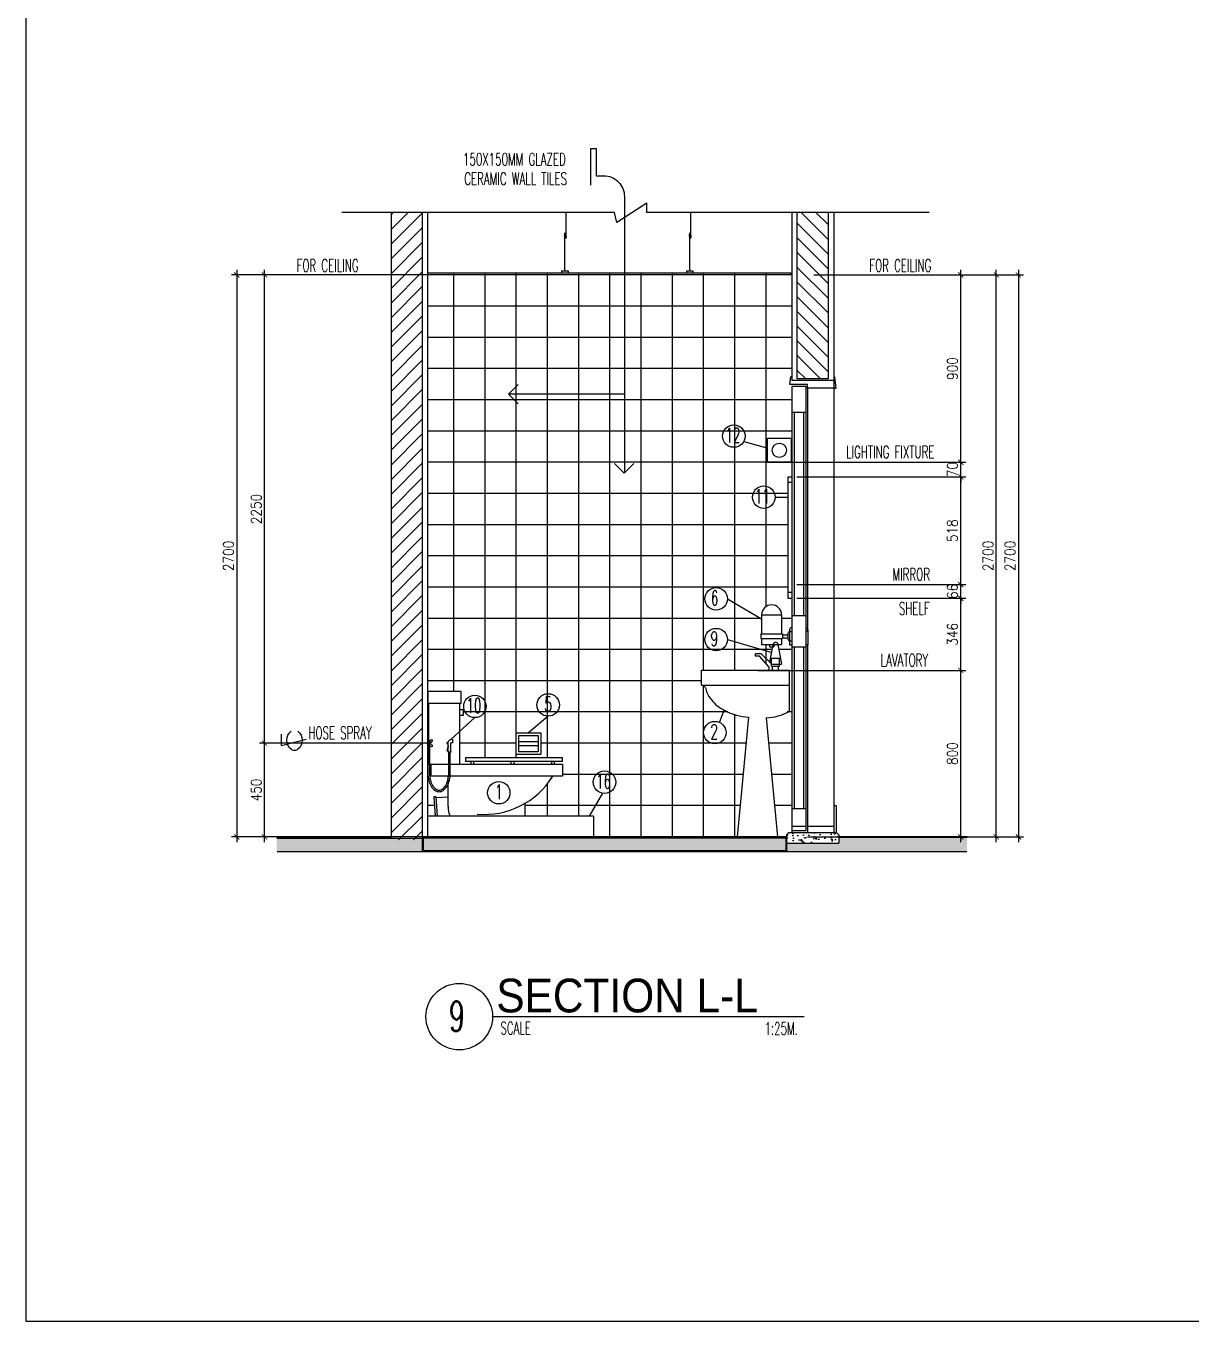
# Model space of a CAD drawing. Extents: x -233600 to -204723, y 196485 to 216410.
# Drawn here: x -233600 to -228003, y 196485 to 202709 of the extents above; entities that cross this region are included whole.
import ezdxf

# ---------------------------------------------------------------- set-up
doc = ezdxf.new("R2010")
doc.units = 0
doc.header["$LTSCALE"] = 500
doc.header["$MEASUREMENT"] = 0
doc.linetypes.add('DASHED', pattern=[0.75, 0.5, -0.25])
doc.linetypes.add('HIDDEN2', pattern=[0.1875, 0.125, -0.0625])
doc.layers.get('0').update_dxf_attribs({"linetype": 'CONTINUOUS'})
doc.layers.get('DEFPOINTS').update_dxf_attribs({"linetype": 'CONTINUOUS'})
for name, color, linetype in [('A-SFIX', 2, 'CONTINUOUS'), ('ARCDIMR', 4, 'CONTINUOUS'), ('Dimout', 4, 'CONTINUOUS'), ('DW', 7, 'CONTINUOUS'), ('ELE', 3, 'CONTINUOUS'), ('ELV', 7, 'CONTINUOUS'), ('FIX', 2, 'CONTINUOUS'), ('HatchA', 11, 'CONTINUOUS'), ('Plaster', 7, 'CONTINUOUS'), ('SANI', 2, 'CONTINUOUS'), ('Tile', 5, 'CONTINUOUS'), ('TITLE', 1, 'CONTINUOUS'), ('TXT', 2, 'CONTINUOUS'), ('TXT1', 2, 'CONTINUOUS'), ('WALL', 6, 'CONTINUOUS'), ('WallPartition', 2, 'CONTINUOUS'), ('Windows', 9, 'CONTINUOUS')]:
    doc.layers.add(name, color=color, linetype=linetype)
doc.styles.add('DIM', font='simplex.shx', dxfattribs={"width": 0.85})
doc.styles.add('ROMANS', font='romans.shx', dxfattribs={"width": 0.6})
doc.styles.add('TTXT', font='swisse.ttf', dxfattribs={"width": 0.9})
doc.dimstyles.new('DIM1-25', dxfattribs={"dimscale": 25, "dimtxt": 2, "dimasz": 1, "dimexe": 1, "dimexo": 1, "dimgap": 0.6, "dimtad": 1, "dimdec": 0, "dimdsep": 46, "dimtxsty": 'DIM', "dimblk1": 'ARCHTICK', "dimblk2": 'ARCHTICK', "dimsah": 1, "dimcen": 0.09, "dimdle": 1, "dimclrd": 256, "dimclrt": 2, "dimadec": 0, "dimazin": 0, "dimtfac": 1, "dimtdec": 0, "dimtix": 1, "dimtmove": 1, "dimatfit": 3, "dimldrblk": 'ARCHTICK', "dimfxl": 0, "dimtvp": 2, "dimtolj": 1, "dimtzin": 0, "dimarcsym": 0})

# ---------------------------------------------------------------- blocks, each defined once
blk = doc.blocks.new('A0-BOX')
at = {"layer": 'TITLE'}
for p, q in [((0, 79.7), (0, 0)), ((0, 0), (113.3, 0))]:
    blk.add_line(p, q, dxfattribs=at)
blk = doc.blocks.new('_ARCHTICK')
at = {"color": 0, "linetype": 'ByBlock', "const_width": 0.15}
blk.add_lwpolyline([(-0.5, -0.5), (0.5, 0.5)], dxfattribs=at)
blk = doc.blocks.new('*D132')
at = {"layer": 'DEFPOINTS', "color": 0}
for p in [(-229840.2, 201512), (-229109.2, 201512), (-229819, 200612)]:
    blk.add_point(p, dxfattribs=at)
at = {"layer": 'Dimout', "color": 0, "lineweight": -2}
for p, q in [((-229815.2, 201512), (-229084.2, 201512)), ((-229794, 200612), (-229084.2, 200612))]:
    blk.add_line(p, q, dxfattribs=at)
at = {"layer": 'Dimout', "lineweight": -2}
blk.add_line((-229109.2, 200587), (-229109.2, 201537), dxfattribs=at)
at = {"layer": 'Dimout', "lineweight": -2, "xscale": 25, "yscale": 25, "zscale": 25}
for p, rotation in [((-229109.2, 201512), 90), ((-229109.2, 200612), 270)]:
    blk.add_blockref('_ARCHTICK', p, dxfattribs=dict(at, rotation=rotation))
at = {"layer": 'Dimout', "color": 2, "insert": (-229149.2, 201062), "char_height": 50, "attachment_point": 5, "rotation": 90, "style": 'DIM'}
blk.add_mtext('\\A1;900', dxfattribs=at)
blk = doc.blocks.new('walling')
at = {"layer": 'ELV'}
blk.add_line((0.1363, -1.1797), (-0.4198, -1.1797), dxfattribs=at)
blk.add_lwpolyline([(-0.025, -0.176), (-0.025, 0), (0, 0), (0, -0.1306), (0.0363, -0.1306, -0.414214), (0.1363, -0.2306), (0.1363, -1.5582)], format="xyb", dxfattribs=at)
at = {"layer": 'WALL'}
for p, q in [((-0.4198, -1.1797), (-0.3736, -1.1334)), ((-0.4198, -1.1797), (-0.3736, -1.2259)), ((0.1345, -1.56), (0.0882, -1.5137)), ((0.1345, -1.56), (0.1808, -1.5137))]:
    blk.add_line(p, q, dxfattribs=at)
at = {"layer": 'TXT', "style": 'ROMANS', "width": 0.6}
for s, p in [('150X150MM GLAZED', (-0.639, -0.0816)), ('CERAMIC WALL TILES', (-0.6331, -0.1746))]:
    blk.add_text(s, height=0.06, dxfattribs=at).set_placement(p)
blk = doc.blocks.new('*D128')
at = {"layer": 'DEFPOINTS', "color": 0}
for p in [(-229840.2, 201512), (-228938.4, 201512), (-229870, 198812)]:
    blk.add_point(p, dxfattribs=at)
at = {"layer": 'Dimout', "color": 0, "lineweight": -2}
for p, q in [((-229815.2, 201512), (-228913.4, 201512)), ((-229845, 198812), (-228913.4, 198812))]:
    blk.add_line(p, q, dxfattribs=at)
at = {"layer": 'Dimout', "lineweight": -2}
blk.add_line((-228938.4, 198787), (-228938.4, 201537), dxfattribs=at)
at = {"layer": 'Dimout', "lineweight": -2, "xscale": 25, "yscale": 25, "zscale": 25}
for p, rotation in [((-228938.4, 201512), 90), ((-228938.4, 198812), 270)]:
    blk.add_blockref('_ARCHTICK', p, dxfattribs=dict(at, rotation=rotation))
at = {"layer": 'Dimout', "color": 2, "insert": (-228978.4, 200162), "char_height": 50, "attachment_point": 5, "rotation": 90, "style": 'DIM'}
blk.add_mtext('\\A1;2700', dxfattribs=at)
blk = doc.blocks.new('*D136')
at = {"layer": 'DEFPOINTS', "color": 0}
for p in [(-231875.2, 201512), (-232587.3, 198812), (-231848.2, 198812)]:
    blk.add_point(p, dxfattribs=at)
at = {"layer": 'Dimout', "color": 0, "lineweight": -2}
for p, q in [((-231900.2, 201512), (-232612.3, 201512)), ((-231873.2, 198812), (-232612.3, 198812))]:
    blk.add_line(p, q, dxfattribs=at)
at = {"layer": 'Dimout', "lineweight": -2}
blk.add_line((-232587.3, 201537), (-232587.3, 198787), dxfattribs=at)
at = {"layer": 'Dimout', "lineweight": -2, "xscale": 25, "yscale": 25, "zscale": 25}
for p, rotation in [((-232587.3, 201512), 90), ((-232587.3, 198812), 270)]:
    blk.add_blockref('_ARCHTICK', p, dxfattribs=dict(at, rotation=rotation))
at = {"layer": 'Dimout', "color": 2, "insert": (-232627.3, 200162), "char_height": 50, "attachment_point": 5, "rotation": 90, "style": 'DIM'}
blk.add_mtext('\\A1;2700', dxfattribs=at)
blk = doc.blocks.new('*D130')
at = {"layer": 'DEFPOINTS', "color": 0}
for p in [(-228938.4, 201512), (-228938.4, 198812), (-228832.5, 198812)]:
    blk.add_point(p, dxfattribs=at)
at = {"layer": 'Dimout', "color": 0, "lineweight": -2}
for p, q in [((-228913.4, 201512), (-228807.5, 201512)), ((-228913.4, 198812), (-228807.5, 198812))]:
    blk.add_line(p, q, dxfattribs=at)
at = {"layer": 'Dimout', "lineweight": -2}
blk.add_line((-228832.5, 201537), (-228832.5, 198787), dxfattribs=at)
at = {"layer": 'Dimout', "lineweight": -2, "xscale": 25, "yscale": 25, "zscale": 25}
for p, rotation in [((-228832.5, 201512), 90), ((-228832.5, 198812), 270)]:
    blk.add_blockref('_ARCHTICK', p, dxfattribs=dict(at, rotation=rotation))
at = {"layer": 'Dimout', "color": 2, "insert": (-228872.5, 200162), "char_height": 50, "attachment_point": 5, "rotation": 90, "style": 'DIM'}
blk.add_mtext('\\A1;2700', dxfattribs=at)
blk = doc.blocks.new('*D137')
at = {"layer": 'DEFPOINTS', "color": 0}
for p in [(-232453.6, 201512), (-231646.2, 201512), (-231638.1, 199262.4)]:
    blk.add_point(p, dxfattribs=at)
at = {"layer": 'Dimout', "color": 0, "lineweight": -2}
for p, q in [((-231671.2, 201512), (-232478.6, 201512)), ((-231663.1, 199262.4), (-232478.6, 199262.4))]:
    blk.add_line(p, q, dxfattribs=at)
at = {"layer": 'Dimout', "lineweight": -2}
blk.add_line((-232453.6, 199237.4), (-232453.6, 201537), dxfattribs=at)
at = {"layer": 'Dimout', "lineweight": -2, "xscale": 25, "yscale": 25, "zscale": 25}
for p, rotation in [((-232453.6, 201512), 90), ((-232453.6, 199262.4), 270)]:
    blk.add_blockref('_ARCHTICK', p, dxfattribs=dict(at, rotation=rotation))
at = {"layer": 'Dimout', "color": 2, "insert": (-232493.6, 200387.2), "char_height": 50, "attachment_point": 5, "rotation": 90, "style": 'DIM'}
blk.add_mtext('\\A1;2250', dxfattribs=at)
blk = doc.blocks.new('*D133')
at = {"layer": 'DEFPOINTS', "color": 0}
for p in [(-229921.2, 200024.3), (-229109.2, 200024.3), (-229921.2, 199958.4)]:
    blk.add_point(p, dxfattribs=at)
at = {"layer": 'Dimout', "color": 0, "lineweight": -2}
for p, q in [((-229896.2, 200024.3), (-229084.2, 200024.3)), ((-229896.2, 199958.4), (-229084.2, 199958.4))]:
    blk.add_line(p, q, dxfattribs=at)
at = {"layer": 'Dimout', "lineweight": -2}
for p, q in [((-229109.2, 200024.3), (-229109.2, 200049.3)), ((-229109.2, 199958.4), (-229109.2, 200024.3)), ((-229109.2, 199958.4), (-229109.2, 199933.4))]:
    blk.add_line(p, q, dxfattribs=at)
at = {"layer": 'Dimout', "lineweight": -2, "xscale": 25, "yscale": 25, "zscale": 25}
for p, rotation in [((-229109.2, 200024.3), 270), ((-229109.2, 199958.4), 90)]:
    blk.add_blockref('_ARCHTICK', p, dxfattribs=dict(at, rotation=rotation))
at = {"layer": 'Dimout', "color": 2, "insert": (-229149.2, 199991.3), "char_height": 50, "attachment_point": 5, "rotation": 90, "style": 'DIM'}
blk.add_mtext('\\A1;66', dxfattribs=at)
blk = doc.blocks.new('*D134')
at = {"layer": 'DEFPOINTS', "color": 0}
for p in [(-229921.2, 199958.4), (-229109.2, 199958.4), (-230107.3, 199612)]:
    blk.add_point(p, dxfattribs=at)
at = {"layer": 'Dimout', "color": 0, "lineweight": -2}
for p, q in [((-229896.2, 199958.4), (-229084.2, 199958.4)), ((-230082.3, 199612), (-229084.2, 199612))]:
    blk.add_line(p, q, dxfattribs=at)
at = {"layer": 'Dimout', "lineweight": -2}
blk.add_line((-229109.2, 199587), (-229109.2, 199983.4), dxfattribs=at)
at = {"layer": 'Dimout', "lineweight": -2, "xscale": 25, "yscale": 25, "zscale": 25}
for p, rotation in [((-229109.2, 199958.4), 90), ((-229109.2, 199612), 270)]:
    blk.add_blockref('_ARCHTICK', p, dxfattribs=dict(at, rotation=rotation))
at = {"layer": 'Dimout', "color": 2, "insert": (-229149.2, 199785.2), "char_height": 50, "attachment_point": 5, "rotation": 90, "style": 'DIM'}
blk.add_mtext('\\A1;346', dxfattribs=at)
blk = doc.blocks.new('*D135')
at = {"layer": 'DEFPOINTS', "color": 0}
for p in [(-229921.2, 200542), (-229109.2, 200542), (-229921.2, 200024.3)]:
    blk.add_point(p, dxfattribs=at)
at = {"layer": 'Dimout', "color": 0, "lineweight": -2}
for p, q in [((-229896.2, 200542), (-229084.2, 200542)), ((-229896.2, 200024.3), (-229084.2, 200024.3))]:
    blk.add_line(p, q, dxfattribs=at)
at = {"layer": 'Dimout', "lineweight": -2}
blk.add_line((-229109.2, 199999.3), (-229109.2, 200567), dxfattribs=at)
at = {"layer": 'Dimout', "lineweight": -2, "xscale": 25, "yscale": 25, "zscale": 25}
for p, rotation in [((-229109.2, 200542), 90), ((-229109.2, 200024.3), 270)]:
    blk.add_blockref('_ARCHTICK', p, dxfattribs=dict(at, rotation=rotation))
at = {"layer": 'Dimout', "color": 2, "insert": (-229149.2, 200283.1), "char_height": 50, "attachment_point": 5, "rotation": 90, "style": 'DIM'}
blk.add_mtext('\\A1;518', dxfattribs=at)
blk = doc.blocks.new('*D131')
at = {"layer": 'DEFPOINTS', "color": 0}
for p in [(-229954.3, 200612), (-229109.2, 200612), (-229921.2, 200542)]:
    blk.add_point(p, dxfattribs=at)
at = {"layer": 'Dimout', "lineweight": -2}
for p, q in [((-229109.2, 200612), (-229109.2, 200637)), ((-229109.2, 200542), (-229109.2, 200612)), ((-229109.2, 200542), (-229109.2, 200517))]:
    blk.add_line(p, q, dxfattribs=at)
at = {"layer": 'Dimout', "color": 0, "lineweight": -2}
for p, q in [((-229929.3, 200612), (-229084.2, 200612)), ((-229896.2, 200542), (-229084.2, 200542))]:
    blk.add_line(p, q, dxfattribs=at)
at = {"layer": 'Dimout', "lineweight": -2, "xscale": 25, "yscale": 25, "zscale": 25}
for p, rotation in [((-229109.2, 200612), 270), ((-229109.2, 200542), 90)]:
    blk.add_blockref('_ARCHTICK', p, dxfattribs=dict(at, rotation=rotation))
at = {"layer": 'Dimout', "color": 2, "insert": (-229149.2, 200577), "char_height": 50, "attachment_point": 5, "rotation": 90, "style": 'DIM'}
blk.add_mtext('\\A1;70', dxfattribs=at)
blk = doc.blocks.new('*D129')
at = {"layer": 'DEFPOINTS', "color": 0}
for p in [(-230107.3, 199612), (-229109.2, 199612), (-229870, 198812)]:
    blk.add_point(p, dxfattribs=at)
at = {"layer": 'Dimout', "color": 0, "lineweight": -2}
for p, q in [((-230082.3, 199612), (-229084.2, 199612)), ((-229845, 198812), (-229084.2, 198812))]:
    blk.add_line(p, q, dxfattribs=at)
at = {"layer": 'Dimout', "lineweight": -2}
blk.add_line((-229109.2, 198787), (-229109.2, 199637), dxfattribs=at)
at = {"layer": 'Dimout', "lineweight": -2, "xscale": 25, "yscale": 25, "zscale": 25}
for p, rotation in [((-229109.2, 199612), 90), ((-229109.2, 198812), 270)]:
    blk.add_blockref('_ARCHTICK', p, dxfattribs=dict(at, rotation=rotation))
at = {"layer": 'Dimout', "color": 2, "insert": (-229149.2, 199212), "char_height": 50, "attachment_point": 5, "rotation": 90, "style": 'DIM'}
blk.add_mtext('\\A1;800', dxfattribs=at)
blk = doc.blocks.new('*D138')
at = {"layer": 'DEFPOINTS', "color": 0}
for p in [(-232453.6, 199262.4), (-231638.1, 199262.4), (-231646.2, 198812)]:
    blk.add_point(p, dxfattribs=at)
at = {"layer": 'Dimout', "lineweight": -2}
blk.add_line((-232453.6, 198787), (-232453.6, 199287.4), dxfattribs=at)
at = {"layer": 'Dimout', "color": 0, "lineweight": -2}
for p, q in [((-231663.1, 199262.4), (-232478.6, 199262.4)), ((-231671.2, 198812), (-232478.6, 198812))]:
    blk.add_line(p, q, dxfattribs=at)
at = {"layer": 'Dimout', "lineweight": -2, "xscale": 25, "yscale": 25, "zscale": 25}
for p, rotation in [((-232453.6, 199262.4), 90), ((-232453.6, 198812), 270)]:
    blk.add_blockref('_ARCHTICK', p, dxfattribs=dict(at, rotation=rotation))
at = {"layer": 'Dimout', "color": 2, "insert": (-232493.6, 199037.2), "char_height": 50, "attachment_point": 5, "rotation": 90, "style": 'DIM'}
blk.add_mtext('\\A1;450', dxfattribs=at)
blk = doc.blocks.new('A$C03B742BD')
at = {"layer": 'SANI'}
for p, q in [((0.003, 0.25), (0.01, 0.25)), ((0.1155, 0.2404), (0.1067, 0.2492)), ((0, 0.238), (0, 0.247)), ((0.003, 0.235), (0.007, 0.235)), ((0.01, 0.192), (0.01, 0.232)), ((0.012, 0.19), (0.0205, 0.19)), ((0.0225, 0.192), (0.0225, 0.2375)), ((0.0225, 0.221), (0.0291, 0.197)), ((0.0225, 0.2172), (0.0282, 0.1967)), ((0.1091, 0.234), (0.1003, 0.2428)), ((0.1091, 0.2324), (0.1003, 0.2237)), ((0.1155, 0.2261), (0.1067, 0.2173))]:
    blk.add_line(p, q, dxfattribs=at)
for points in [[(0.12, 0.2271), (0.12, 0.09, -0.060702), (0.1156, 0.0539, -0.074102), (0.1043, 0.0264, -0.106911), (0.0852, 0.0059, -0.152771), (0.0663, 0, -0.152771), (0.0473, 0.0059, -0.106911), (0.0282, 0.0264, -0.074102), (0.0169, 0.0539, -0.060702), (0.0125, 0.09), (0.0125, 0.19)], [(0.1125, 0.2231), (0.1125, 0.09, -0.060702), (0.1083, 0.0557, -0.074102), (0.0978, 0.0302, -0.106911), (0.0809, 0.0121, -0.152771), (0.0663, 0.0075, -0.152771), (0.0516, 0.0121, -0.106911), (0.0347, 0.0302, -0.074102), (0.0242, 0.0557, -0.060702), (0.02, 0.09), (0.02, 0.19)], [(0.0225, 0.2283, 0.064258), (0.0248, 0.2292, 0.106392), (0.0269, 0.2311, 0.159292), (0.0277, 0.2335, 0.159292), (0.0269, 0.236, 0.106392), (0.0248, 0.2379, 0.066222), (0.0224, 0.2388, 0.057624)], [(0.0225, 0.2303, 0.046557), (0.0238, 0.2309, 0.106392), (0.0253, 0.2323, 0.159292), (0.0257, 0.2335, 0.159292), (0.0253, 0.2348, 0.106392), (0.0238, 0.2362, 0.046557), (0.0225, 0.2367, 0.057624)]]:
    blk.add_lwpolyline(points, format="xyb", dxfattribs=at)
blk.add_circle((0.1163, 0.2332), 0.0072, dxfattribs=at)
for centre, radius, start, end in [((0.003, 0.247), 0.003, 90, 180), ((0.01, 0.2375), 0.0125, 0, 90), ((0.1035, 0.246), 0.0045, 45, 225), ((0.003, 0.238), 0.003, 180, 270), ((0.007, 0.232), 0.003, 0, 90), ((0.012, 0.192), 0.002, 180, 270), ((0.0205, 0.192), 0.002, 270, 0), ((0.0286, 0.1968), 0.0005, 194.53893, 16.23807), ((0.1035, 0.2205), 0.0045, 135, 315)]:
    blk.add_arc(centre, radius, start, end, dxfattribs=at)
blk = doc.blocks.new('SCNTR', base_point=(3632.66, 549.66))
for q in [(3633.89, 554.57), (3636.1, 543.44)]:
    blk.add_line((3631.12, 543.44), q)
for centre, radius, start, end in [((3630.8, 549.38), 1.99, 133.30843, 182.47887), ((3633.47, 547.5), 5.23, 39.48835, 140.51165), ((3630.8, 549.21), 1.99, 177.52113, 226.69157), ((3633.47, 551.09), 5.23, 219.48835, 320.51165)]:
    blk.add_arc(centre, radius, start, end)
blk = doc.blocks.new('A$C24F356C9')
at = {"layer": 'SANI'}
for p, q in [((0, 0.1021), (0.12, 0.1021)), ((0, 0.1021), (0, 0)), ((0.0128, 0.0893), (0.1072, 0.0893)), ((0.0128, 0.0893), (0.0128, 0.0128)), ((0.1072, 0.0893), (0.1072, 0.0128)), ((0.12, 0.1021), (0.12, 0)), ((0, 0), (0.12, 0)), ((0.0128, 0.0606), (0.1072, 0.0606)), ((0.0128, 0.0414), (0.1072, 0.0414)), ((0.0128, 0.0128), (0.1072, 0.0128))]:
    blk.add_line(p, q, dxfattribs=at)
blk = doc.blocks.new('GAN')
for p, q in [((-0.0212, 0.1644), (-0.0212, 0.29)), ((-0.0155, 0.01), (-0.0155, 0.1918)), ((0, 0.01), (-0.031, 0.01)), ((-0.031, 0.01), (-0.031, 0)), ((0, 0.01), (0, 0))]:
    blk.add_line(p, q)
blk.add_lwpolyline([(-0.0118, 0.184), (-0.024, 0.1754), (-0.0113, 0.1703)])

msp = doc.modelspace()

# ---------------------------------------------------------------- hatches: boundary and pattern name
at = {"layer": 'HatchA'}
h = msp.add_hatch(dxfattribs=at)
h.set_pattern_fill('ANSI31', color=256, scale=400, style=0)
h.set_pattern_definition([(45, (-37937.666, -12503.35), (-35.355339, 35.355339), [])])
h.paths.add_polyline_path([(-231696.2, 201812), (-231846.2, 201812), (-231846.2, 198797), (-231696.2, 198797)])
h = msp.add_hatch(dxfattribs=at)
h.set_pattern_fill('ANSI31', color=256, scale=400, style=0)
h.set_pattern_definition([(135, (-488887.71, 1982.736), (35.355339, 35.355339), [])])
h.paths.add_polyline_path([(-229896.2, 201812), (-229746.2, 201812), (-229746.2, 201012), (-229896.2, 201012)])
at = {"layer": 'Windows'}
h = msp.add_hatch(dxfattribs=at)
h.set_pattern_fill('AR-CONC', color=256, scale=10, style=0)
h.set_pattern_definition([(130, (-480748.373, 17808.643), (-71.726018, -6.275213), [7.5, -82.5]), (185, (-480748.37, 17808.64), (13.875133, 75.219213), [6, -66]), (79.5486, (-480754.35, 17808.12), (-57.850938, 68.943954), [6.374019, -70.114211]), (133.8158, (-480748.37, 17828.64), (-106.724105, -16.551901), [11.25, -123.75]), (83.3644, (-480757.27, 17827.26), (-93.46627, 97.411787), [9.56103, -105.1713]), (188.8158, (-480748.37, 17828.64), (-93.466195, 97.41186), [9, -99]), (159, (-480758.373, 17823.643), (-59.690705, -40.261889), [7.5, -82.5]), (214, (-480758.37, 17823.64), (-24.331533, 72.515005), [6, -66]), (108.5486, (-480763.35, 17820.29), (-84.022263, 32.25305), [6.374019, -70.114211]), (142.5, (-480748.373, 17808.643), (-1.2159855, 33.2893854), [0, -65.2, 0, -67, 0, -66.25]), (172.5, (-480748.373, 17808.643), (-26.3069537, 39.441171), [0, -38.2, 0, -63.7, 0, -25.25]), (212.5, (-480726.073, 17808.643), (-53.3822436, -2.2554872), [0, -25, 0, -78, 0, -103.5]), (222.5, (-480716.073, 17808.643), (-58.318617, 10.010498), [0, -32.5, 0, -51.8, 0, -73.5])])
h.paths.add_polyline_path([(-229936.1, 198832), (-229946.1, 198822), (-229946.1, 198782), (-229694.1, 198782), (-229694.1, 198822), (-229704.1, 198832)])
h = msp.add_hatch(dxfattribs=at)
h.set_pattern_fill('AR-SAND', color=256, scale=25, style=0)
h.set_pattern_definition([(37.5, (0, 0), (-1.574834, 48.170594), [0, -38, 0, -42.5, 0, -40.625]), (7.5, (0, 0), (44.244418, 70.553652), [0, -20.5, 0, -34.25, 0, -13.125]), (327.5, (-30.75, 0), (77.8535465, 0.1414763), [0, -12.5, 0, -45, 0, -58.75]), (317.5, (-30.75, 0), (75.153165, 21.941889), [0, -6.25, 0, -29.5, 0, -33.75])])
h.paths.add_polyline_path([(-231696.2, 198806), (-232395.1, 198806), (-232395.1, 198742), (-231696.2, 198742)])
h.paths.add_polyline_path([(-229950.1, 198806), (-231692.2, 198806), (-231692.2, 198746), (-229950.1, 198746)])
h.paths.add_polyline_path([(-229079.9, 198809), (-229694.1, 198809), (-229694.1, 198782), (-229946.1, 198782), (-229946.1, 198742), (-229079.9, 198742)])

# ---------------------------------------------------------------- linework, layer by layer
msp.add_line((-231671.2, 201522), (-229925, 201522))
at = {"layer": 'A-SFIX'}
for q in [(-231671.2, 198912), (-230873.2, 198812)]:
    msp.add_line((-230873.2, 198912), q, dxfattribs=at)
at = {"layer": 'DW'}
for p, q in [((-230151.6, 200711.5), (-230040.1, 200681.5)), ((-230001.4, 200444), (-229939.4, 200444)), ((-230230.5, 199955.9), (-230065.7, 199858.9)), ((-230230.5, 199759.8), (-230017.4, 199698.2)), ((-231091.2, 199391.7), (-231186.1, 199312)), ((-230268.9, 199362.2), (-230245.1, 199420.4)), ((-230829.6, 199021.7), (-230893.7, 198912))]:
    msp.add_line(p, q, dxfattribs=at)
at = {"layer": 'ELE'}
msp.add_lwpolyline([(-229261.4, 201812), (-230617.6, 201812), (-230617.6, 201857.2), (-230761.1, 201763.7), (-230772.9, 201812), (-231039.7, 201812), (-232081.8, 201812)], dxfattribs=at)
at = {"layer": 'FIX'}
for p, q in [((-231664.2, 199162), (-231664.2, 199453.6)), ((-231515.1, 199162), (-231515.1, 199453.6)), ((-231515.1, 199424.5), (-231498.8, 199424.5)), ((-231498.8, 199395.3), (-231515.1, 199395.3)), ((-231498.8, 199424.5), (-231498.8, 199395.3)), ((-231664.2, 199162), (-231022, 199162)), ((-231653.3, 199103.6), (-231653.3, 199162)), ((-231487.7, 199191.1), (-231487.7, 199173.8)), ((-231022, 199191.1), (-231487.7, 199191.1)), ((-231022, 199173.8), (-231487.7, 199173.8)), ((-231461, 199162), (-231461, 199173.8)), ((-231447.5, 199162), (-231447.5, 199173.8)), ((-231268.7, 199162), (-231268.7, 199173.8)), ((-231255.2, 199162), (-231255.2, 199173.8)), ((-231073.8, 199162), (-231073.8, 199173.8)), ((-231060.3, 199162), (-231060.3, 199173.8)), ((-231022, 199173.8), (-231022, 199191.1)), ((-231022, 199162), (-231022, 199103.6)), ((-231022, 199103.6), (-231653.3, 199103.6)), ((-231570.8, 198957.8), (-231570.8, 199103.6)), ((-231630.4, 199004.3), (-231640.4, 199003.6)), ((-231640.4, 199003.6), (-231634, 198912)), ((-231630.4, 199004.3), (-231624, 198912)), ((-231570.8, 199003.4), (-231630, 198999.3)), ((-231203.5, 198972.3), (-231203.5, 198912))]:
    msp.add_line(p, q, dxfattribs=at)
at = {"layer": 'FIX', "color": 2}
msp.add_line((-231443.1, 199385.1), (-231558.9, 199279.2), dxfattribs=at)
at = {"layer": 'FIX'}
msp.add_lwpolyline([(-231667.9, 199453.6), (-231667.9, 199512), (-231511.4, 199512), (-231511.4, 199453.6)], close=True, dxfattribs=at)
at = {"layer": 'FIX', "color": 2}
for centre in [(-230199.4, 200737.7), (-230055.3, 200444), (-230284.4, 199955.9), (-230284.5, 199759.8), (-231443.1, 199439), (-231091.2, 199445.7), (-230290.8, 199312.9), (-230820.3, 199074.9), (-231328.7, 199024.2)]:
    msp.add_circle(centre, 54, dxfattribs=at)
at = {"layer": 'FIX'}
for centre, radius, start, end in [((-231396.9, 199303.6), 383.7, 264.6554, 328.58856), ((-231476, 198950.5), 95.1, 175.6013, 203.91391)]:
    msp.add_arc(centre, radius, start, end, dxfattribs=at)
at = {"layer": 'Plaster'}
for p, q in [((-231671.2, 201812), (-231671.2, 198812)), ((-229921.2, 201812), (-229921.2, 201004.6)), ((-229719.2, 201812), (-229719.2, 201004.6)), ((-229925, 201522), (-229925, 201512)), ((-229719.2, 198862), (-229844.8, 198862)), ((-232395.1, 198809), (-231846.2, 198809)), ((-229946.1, 198812), (-231696.2, 198812)), ((-229946.1, 198806), (-231696.2, 198806)), ((-229077.7, 198812), (-229694.1, 198812))]:
    msp.add_line(p, q, dxfattribs=at)
at = {"layer": 'SANI'}
for p, q in [((-230038, 200727.1), (-229923, 200727.1)), ((-230038, 200612), (-230038, 200727.1)), ((-229923, 200612), (-229923, 200727.1)), ((-230038, 200612), (-229923, 200612)), ((-229939.4, 200542), (-229921.2, 200542)), ((-229939.4, 200542), (-229939.4, 199958.4)), ((-229939.4, 200515.7), (-229921.2, 200515.7)), ((-229939.4, 199987.1), (-229921.2, 199987.1)), ((-229939.4, 199958.4), (-229921.2, 199958.4)), ((-230065.7, 199879.1), (-230065.7, 199788.1)), ((-230065.7, 199879.1), (-229969.8, 199879.1)), ((-229969.8, 199879.1), (-229969.8, 199788.1)), ((-230069.5, 199788.1), (-230069.5, 199765.1)), ((-230069.5, 199788.1), (-229966, 199788.1)), ((-230069.5, 199765.1), (-229966, 199765.1)), ((-230065.7, 199765.1), (-230065.7, 199736.7)), ((-229969.8, 199765.1), (-229969.8, 199736.7)), ((-229966, 199788.1), (-229966, 199765.1)), ((-229966, 199783), (-229939.4, 199783)), ((-229966, 199767.6), (-229939.4, 199767.6)), ((-229939.4, 199788.8), (-229939.4, 199763.5)), ((-229929.8, 199798.4), (-229924, 199798.4)), ((-230065.7, 199736.7), (-229969.8, 199736.7)), ((-230028.3, 199736.7), (-230028.3, 199725.2)), ((-230028.3, 199725.2), (-230007.2, 199725.2)), ((-230025.6, 199650.6), (-230009.8, 199737.3)), ((-230007.2, 199736.7), (-230007.2, 199725.2)), ((-229987.3, 199737.3), (-229969.8, 199641.1)), ((-229929.8, 199753.9), (-229924, 199753.9)), ((-230068.6, 199691.8), (-230095.8, 199691.8)), ((-230095.8, 199680.8), (-230095.8, 199691.8)), ((-230076.2, 199680.8), (-230095.8, 199680.8)), ((-230029.6, 199627.6), (-230076.2, 199680.8)), ((-230068.6, 199691.8), (-230018.4, 199643.7)), ((-230018.4, 199632.4), (-230018.4, 199670.7)), ((-230018.4, 199641.1), (-229969.8, 199641.1)), ((-229980.1, 199632.4), (-229980.1, 199670.7)), ((-230354.9, 199601.3), (-230354.9, 199612.4)), ((-230029.6, 199612.4), (-230029.6, 199627.6)), ((-230013.7, 199612.4), (-230013.6, 199632.4)), ((-229984.9, 199612.4), (-229984.9, 199632.4))]:
    msp.add_line(p, q, dxfattribs=at)
at = {"layer": 'SANI', "linetype": 'Continuous'}
for p, q in [((-230354.9, 199612.4), (-229934.1, 199612.4)), ((-230354.9, 199540.4), (-230354.9, 199612)), ((-229934.1, 199612.4), (-229934.1, 199414.6)), ((-230354.9, 199540.4), (-229934.1, 199540.4)), ((-230129.4, 199386.7), (-230183.6, 198812)), ((-230043.9, 199384.4), (-229990, 198812))]:
    msp.add_line(p, q, dxfattribs=at)
at = {"layer": 'SANI', "color": 6}
msp.add_line((-231358.2, 197948.2), (-229862.1, 197948.2), dxfattribs=at)
at = {"layer": 'SANI', "linetype": 'DASHED'}
msp.add_lwpolyline([(-230018.4, 199670.7), (-229980.1, 199670.7)], dxfattribs=at)
msp.add_lwpolyline([(-230018.4, 199632.4), (-229980.1, 199632.4, -0.499277)], format="xyb", dxfattribs=at)
at = {"layer": 'SANI', "linetype": 'Continuous'}
msp.add_lwpolyline([(-230353.2, 199540.5, -0.355712), (-230334.2, 199525.4, 0.103437), (-230318.9, 199486.2, 0.107169), (-230262.8, 199430.7, 0.077294), (-230186.2, 199397.3, 0.037007), (-230129.4, 199386.7, 0.037007)], format="xyb", dxfattribs=at)
at = {"layer": 'SANI'}
msp.add_circle((-229980.5, 200669.5), 34.4, dxfattribs=at)
for centre, radius, start, end in [((-230017.8, 199879.1), 47.9, 0, 180), ((-229929.8, 199788.8), 9.59, 90, 180), ((-229998.6, 199735.1), 11.5, 9.52728, 170.47272), ((-229929.8, 199763.5), 9.59, 180, 270)]:
    msp.add_arc(centre, radius, start, end, dxfattribs=at)
at = {"layer": 'SANI', "linetype": 'Continuous'}
msp.add_arc((-230050.1, 199621.3), 237, 271.49961, 299.3242, dxfattribs=at)
at = {"layer": 'Tile'}
for p, q in [((-229921.2, 201512), (-231671.2, 201512)), ((-231546.2, 201522), (-231546.2, 199512)), ((-231396.2, 201522), (-231396.2, 199191.1)), ((-231246.2, 201522), (-231246.2, 199191.1)), ((-231096.2, 201522), (-231096.2, 199191.1)), ((-230946.2, 201522), (-230946.2, 198912)), ((-230796.2, 201522), (-230796.2, 198812)), ((-230646.2, 201522), (-230646.2, 198812)), ((-230496.2, 201522), (-230496.2, 198812)), ((-230346.2, 201522), (-230346.2, 199612.4)), ((-230196.2, 201522), (-230196.2, 199612.4)), ((-230046.2, 201522), (-230046.2, 199917.7)), ((-229921.2, 201362), (-231671.2, 201362)), ((-229921.2, 201212), (-231671.2, 201212)), ((-229921.2, 201062), (-231671.2, 201062)), ((-229921.2, 200912), (-231671.2, 200912)), ((-229921.2, 200762), (-231671.2, 200762)), ((-229921.2, 200612), (-231671.2, 200612)), ((-229939.4, 200462), (-231671.2, 200462)), ((-229939.4, 200312), (-231671.2, 200312)), ((-229939.4, 200162), (-231671.2, 200162)), ((-229939.4, 200012), (-231671.2, 200012)), ((-230065.7, 199862), (-231671.2, 199862)), ((-229921.2, 199862), (-229969.8, 199862)), ((-230014.5, 199712), (-231671.2, 199712)), ((-230046.2, 199736.7), (-230046.2, 199646.6)), ((-229921.2, 199712), (-229982.7, 199712)), ((-230354.9, 199562), (-231671.2, 199562)), ((-230346.2, 199540.4), (-230346.2, 198812)), ((-230228, 199412), (-231498.8, 199412)), ((-230196.2, 199400.1), (-230196.2, 198812)), ((-229921.2, 199412), (-229942.8, 199412)), ((-231246.1, 199262), (-231515.1, 199262)), ((-230141.2, 199262), (-231126.1, 199262)), ((-229921.2, 199262), (-230032.4, 199262)), ((-230155.3, 199112), (-231022, 199112)), ((-229921.2, 199112), (-230018.3, 199112)), ((-231096.2, 199065.3), (-231096.2, 198912)), ((-231637.5, 198962), (-231671.2, 198962)), ((-230169.4, 198962), (-231203.5, 198962)), ((-229921.2, 198962), (-230004.2, 198962))]:
    msp.add_line(p, q, dxfattribs=at)
at = {"layer": 'TITLE', "color": 6}
msp.add_circle((-231518.2, 197948.2), 160, dxfattribs=at)
at = {"layer": 'WALL'}
for p, q in [((-231846.2, 201812), (-231846.2, 198806)), ((-231696.2, 201812), (-231696.2, 198742)), ((-229896.2, 201812), (-229896.2, 201012)), ((-229746.2, 201812), (-229746.2, 201012)), ((-229746.2, 201012), (-229896.2, 201012)), ((-229946.1, 198822), (-229936.1, 198832)), ((-229704.1, 198832), (-229936.1, 198832)), ((-229694.1, 198822), (-229704.1, 198832)), ((-232395.1, 198806), (-231696.2, 198806)), ((-231692.2, 198806), (-231692.2, 198746)), ((-229950.1, 198806), (-229950.1, 198746)), ((-229946.1, 198822), (-229946.1, 198782)), ((-229946.1, 198782), (-229946.1, 198742)), ((-229946.1, 198782), (-229694.1, 198782)), ((-229694.1, 198822), (-229694.1, 198782)), ((-229077.7, 198809), (-229694.1, 198809)), ((-232393.5, 198742), (-229079.9, 198742)), ((-231692.2, 198746), (-229950.1, 198746))]:
    msp.add_line(p, q, dxfattribs=at)
at = {"layer": 'WallPartition', "linetype": 'HIDDEN2', "const_width": 2}
msp.add_lwpolyline([(-229948.1, 198806), (-229948.1, 198744), (-231694.2, 198744), (-231694.2, 198806)], dxfattribs=at)
at = {"layer": 'Windows'}
for p, q in [((-229930.4, 200986), (-229925.8, 201022.9)), ((-229921.2, 201022.9), (-229925.8, 201022.9)), ((-229719.2, 201022.9), (-229714.7, 201022.9)), ((-229707.8, 200967.3), (-229714.7, 201022.9)), ((-229844.8, 200986), (-229930.4, 200986)), ((-229719.2, 201004.6), (-229921.2, 201004.6)), ((-229853.9, 200976.7), (-229921.2, 200976.7)), ((-229921.2, 200976.7), (-229921.2, 198832)), ((-229853.9, 200976.7), (-229853.9, 198841.3)), ((-229844.8, 200967.3), (-229844.8, 200986)), ((-229719.2, 200967.3), (-229844.8, 200967.3)), ((-229844.8, 200967.3), (-229844.8, 199811)), ((-229719.2, 201004.6), (-229719.2, 198832)), ((-229719.2, 200967.3), (-229707.8, 200967.3)), ((-229853.9, 200851.3), (-229921.2, 200851.3)), ((-229910.1, 200851.3), (-229910.1, 199874.7)), ((-229865, 200851.3), (-229865, 199874.7)), ((-229853.9, 199874.7), (-229921.2, 199874.7)), ((-229931.1, 199807.2), (-229931.1, 199734.4)), ((-229844, 199807.2), (-229844, 199734.4)), ((-229931.1, 199734.4), (-229921.2, 199734.4)), ((-229853.9, 199723.6), (-229921.2, 199723.6)), ((-229910.1, 199723.6), (-229910.1, 198946.6)), ((-229865, 199723.6), (-229865, 198946.6)), ((-229844, 199734.4), (-229853.9, 199734.4)), ((-229844.8, 199734.4), (-229844.8, 198832)), ((-229719.2, 198962), (-229708.1, 198962)), ((-229708.1, 198962), (-229708.1, 198832)), ((-229853.9, 198946.6), (-229921.2, 198946.6)), ((-229853.9, 198861.3), (-229921.2, 198861.3)), ((-229853.9, 198841.3), (-229921.2, 198841.3))]:
    msp.add_line(p, q, dxfattribs=at)
for centre, start, end in [((-229921.2, 199807.2), 90, 270), ((-229853.9, 199807.2), 270, 90)]:
    msp.add_arc(centre, 9.89, start, end, dxfattribs=at)

# ---------------------------------------------------------------- block references
for name, p, xscale, yscale, zscale in [('A0-BOX', (-233600.1, 196485.4), 250, 250, 250), ('GAN', (-231026.5, 201522), -1000, 1000, 1000), ('GAN', (-230426.5, 201522), -1000, 1000, 1000)]:
    msp.add_blockref(name, p, dxfattribs=dict(xscale=xscale, yscale=yscale, zscale=zscale))
at = {"layer": 'ARCDIMR', "xscale": -10.75199999992037, "yscale": 10.75199999992037, "zscale": 10.752, "rotation": 270}
msp.add_blockref('SCNTR', (-232305.9, 199267.8), dxfattribs=at)
at = {"layer": 'Plaster', "xscale": 1000, "yscale": 1000, "zscale": 1000}
msp.add_blockref('A$C24F356C9', (-231246.1, 199209.9), dxfattribs=at)
at = {"layer": 'SANI', "xscale": -1000, "yscale": 1000, "zscale": 1000}
msp.add_blockref('A$C03B742BD', (-231548.9, 199029.2), dxfattribs=at)
at = {"layer": 'WALL', "xscale": 1000, "yscale": 1000, "zscale": 1000}
msp.add_blockref('walling', (-230861.2, 202119.2), dxfattribs=at)

# ---------------------------------------------------------------- texts
at = {"layer": 'TITLE', "style": 'ROMANS', "width": 0.6}
msp.add_text('9', height=143.9, dxfattribs=at).set_placement((-231567, 197878.7))
at = {"layer": 'TXT', "style": 'ROMANS', "width": 0.6}
for s, height, p in [('FOR CEILING', 60, (-232299.6, 201527.6)), ('FOR CEILING', 60, (-229548.2, 201527.6)), ('12', 70, (-230239.7, 200706.8)), ('LIGHTING FIXTURE', 60, (-229660, 200631.2)), ('11', 70, (-230098.6, 200413.1)), ('MIRROR', 60, (-229437.4, 200043.5)), ('6', 70, (-230309.4, 199925)), ('SHELF', 60, (-229406.5, 199879.1)), ('9', 70, (-230311.3, 199729)), ('LAVATORY', 60, (-229494, 199631.2)), ('10', 70, (-231483.7, 199408.1)), ('5', 70, (-231109.4, 199414.8)), ('HOSE SPRAY', 60, (-232243, 199281.6)), ('2', 70, (-230311.6, 199282)), ('16', 70, (-230860.9, 199044)), ('1', 70, (-231346.3, 198993.3)), ('SCALE', 60, (-231320.5, 197862.7)), ('1:25M.', 60, (-230051.9, 197861.4))]:
    msp.add_text(s, height=height, dxfattribs=at).set_placement(p)
at = {"layer": 'TXT1', "color": 6, "style": 'TTXT', "width": 0.9}
msp.add_text('SECTION L-L', height=162.094, dxfattribs=at).set_placement((-231340.4, 197968.6))

# ---------------------------------------------------------------- dimensions: what is measured, and where the dimension line sits
at = {"layer": 'Dimout'}
for base, p1, p2, picture, middle in [((-232587.3, 198812), (-231875.2, 201512), (-231848.2, 198812), '*D136', (-232627.3, 200162)), ((-232453.6, 201512), (-231638.1, 199262.4), (-231646.2, 201512), '*D137', (-232493.6, 200387.2)), ((-228938.4, 201512), (-229870, 198812), (-229840.2, 201512), '*D128', (-228978.4, 200162)), ((-229109.2, 201512), (-229819, 200612), (-229840.2, 201512), '*D132', (-229149.2, 201062)), ((-228832.5, 198812), (-228938.4, 201512), (-228938.4, 198812), '*D130', (-228872.5, 200162)), ((-229109.2, 200612), (-229921.2, 200542), (-229954.3, 200612), '*D131', (-229149.2, 200577)), ((-229109.2, 200542), (-229921.2, 200024.3), (-229921.2, 200542), '*D135', (-229149.2, 200283.1)), ((-229109.2, 200024.3), (-229921.2, 199958.4), (-229921.2, 200024.3), '*D133', (-229149.2, 199991.3)), ((-229109.2, 199958.4), (-230107.3, 199612), (-229921.2, 199958.4), '*D134', (-229149.2, 199785.2)), ((-229109.2, 199612), (-229870, 198812), (-230107.3, 199612), '*D129', (-229149.2, 199212)), ((-232453.6, 199262.4), (-231646.2, 198812), (-231638.1, 199262.4), '*D138', (-232493.6, 199037.2))]:
    dim = msp.add_linear_dim(base=base, p1=p1, p2=p2, angle=90, dimstyle='DIM1-25', dxfattribs=at)
    dim.commit()
    dim.dimension.update_dxf_attribs({"geometry": picture, "text_midpoint": middle})

doc.saveas('drawing.dxf')
